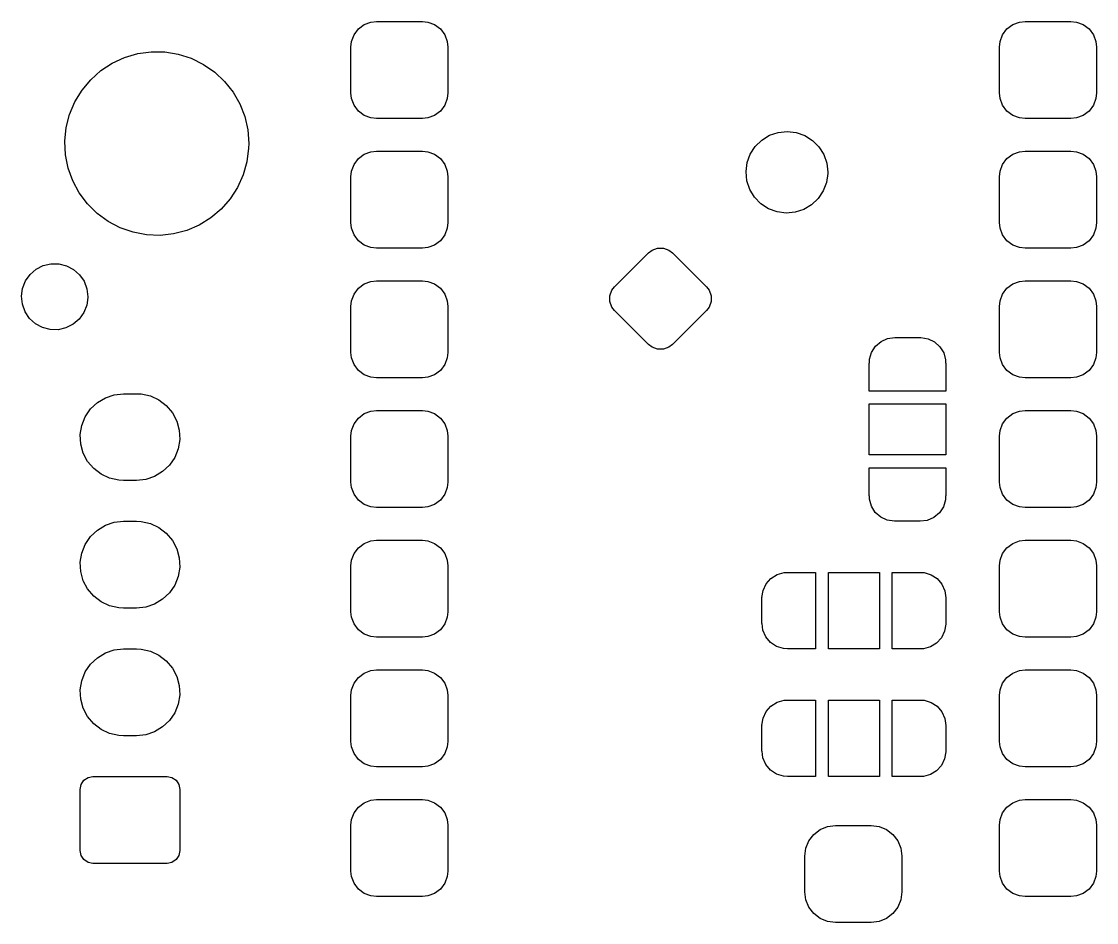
# Model space of a CAD drawing. Extents: x 100.3 to 143.7, y -109.4 to -50.6.
# Drawn here: x 100.35 to 121.4, y -68.26 to -50.61 of the extents above; entities that cross this region are included whole.
import ezdxf

# ---------------------------------------------------------------- set-up
doc = ezdxf.new("R2010")
doc.units = 0
doc.layers.add('BLACK', color=7, linetype='CONTINUOUS')

msp = doc.modelspace()

# ---------------------------------------------------------------- linework, layer by layer
at = {"layer": 'BLACK', "linetype": 'CONTINUOUS'}
for p, q in [((106.946, -50.7564), (107.06, -50.6714)), ((107.06, -50.6714), (107.192, -50.6217)), ((107.192, -50.6217), (107.3, -50.61)), ((107.3, -50.61), (108.2, -50.61)), ((108.2, -50.61), (108.308, -50.6217)), ((108.308, -50.6217), (108.44, -50.6714)), ((108.44, -50.6714), (108.554, -50.7564)), ((119.646, -50.7564), (119.76, -50.6714)), ((119.76, -50.6714), (119.892, -50.6217)), ((119.892, -50.6217), (120, -50.61)), ((120, -50.61), (120.9, -50.61)), ((120.9, -50.61), (121.008, -50.6217)), ((121.008, -50.6217), (121.14, -50.6714)), ((121.14, -50.6714), (121.254, -50.7564)), ((106.812, -51.0024), (106.861, -50.8697)), ((106.861, -50.8697), (106.946, -50.7564)), ((108.554, -50.7564), (108.639, -50.8697)), ((108.639, -50.8697), (108.688, -51.0024)), ((119.512, -51.0024), (119.561, -50.8697)), ((119.561, -50.8697), (119.646, -50.7564)), ((121.254, -50.7564), (121.339, -50.8697)), ((121.339, -50.8697), (121.388, -51.0024)), ((106.8, -51.1097), (106.812, -51.0024)), ((106.8, -52.0103), (106.8, -51.1097)), ((108.688, -51.0024), (108.7, -51.1097)), ((108.7, -51.1097), (108.7, -52.0103)), ((119.5, -51.1097), (119.512, -51.0024)), ((119.5, -52.0103), (119.5, -51.1097)), ((121.388, -51.0024), (121.4, -51.1097)), ((121.4, -51.1097), (121.4, -52.0103)), ((102.127, -51.4257), (102.37, -51.314)), ((102.37, -51.314), (102.626, -51.2393)), ((102.626, -51.2393), (102.89, -51.2034)), ((102.89, -51.2034), (103.157, -51.2069)), ((103.157, -51.2069), (103.42, -51.2497)), ((103.42, -51.2497), (103.674, -51.3311)), ((103.674, -51.3311), (103.914, -51.4491)), ((101.705, -51.7496), (101.904, -51.572)), ((101.904, -51.572), (102.127, -51.4257)), ((103.914, -51.4491), (104.133, -51.6011)), ((101.535, -51.9547), (101.705, -51.7496)), ((104.133, -51.6011), (104.327, -51.7839)), ((101.396, -52.1828), (101.535, -51.9547)), ((104.327, -51.7839), (104.492, -51.9935)), ((104.492, -51.9935), (104.625, -52.2251)), ((101.293, -52.4289), (101.396, -52.1828)), ((106.812, -52.1176), (106.8, -52.0103)), ((106.861, -52.2503), (106.812, -52.1176)), ((108.688, -52.1176), (108.639, -52.2503)), ((108.7, -52.0103), (108.688, -52.1176)), ((119.512, -52.1176), (119.5, -52.0103)), ((119.561, -52.2503), (119.512, -52.1176)), ((121.388, -52.1176), (121.339, -52.2503)), ((121.4, -52.0103), (121.388, -52.1176)), ((104.625, -52.2251), (104.721, -52.4737)), ((106.946, -52.3636), (106.861, -52.2503)), ((107.06, -52.4486), (106.946, -52.3636)), ((108.554, -52.3636), (108.44, -52.4486)), ((108.639, -52.2503), (108.554, -52.3636)), ((119.646, -52.3636), (119.561, -52.2503)), ((119.76, -52.4486), (119.646, -52.3636)), ((121.254, -52.3636), (121.14, -52.4486)), ((121.339, -52.2503), (121.254, -52.3636)), ((101.227, -52.6874), (101.293, -52.4289)), ((104.721, -52.4737), (104.78, -52.7339)), ((107.192, -52.4983), (107.06, -52.4486)), ((107.3, -52.51), (107.192, -52.4983)), ((108.2, -52.51), (107.3, -52.51)), ((108.308, -52.4983), (108.2, -52.51)), ((108.44, -52.4486), (108.308, -52.4983)), ((119.892, -52.4983), (119.76, -52.4486)), ((120, -52.51), (119.892, -52.4983)), ((120.9, -52.51), (120, -52.51)), ((121.008, -52.4983), (120.9, -52.51)), ((121.14, -52.4486), (121.008, -52.4983)), ((101.201, -52.9529), (101.227, -52.6874)), ((104.78, -52.7339), (104.8, -53)), ((114.997, -52.8387), (115.166, -52.7812)), ((115.166, -52.7812), (115.343, -52.7626)), ((115.343, -52.7626), (115.52, -52.7837)), ((115.52, -52.7837), (115.688, -52.8435)), ((101.213, -53.2194), (101.201, -52.9529)), ((104.8, -53), (104.798, -53.0942)), ((114.717, -53.0569), (114.845, -52.9322)), ((114.845, -52.9322), (114.997, -52.8387)), ((115.688, -52.8435), (115.839, -52.9391)), ((115.839, -52.9391), (115.964, -53.0656)), ((101.265, -53.481), (101.213, -53.2194)), ((104.798, -53.0942), (104.764, -53.3589)), ((106.946, -53.2964), (107.06, -53.2114)), ((107.06, -53.2114), (107.192, -53.1617)), ((107.192, -53.1617), (107.3, -53.15)), ((107.3, -53.15), (108.2, -53.15)), ((108.2, -53.15), (108.308, -53.1617)), ((108.308, -53.1617), (108.44, -53.2114)), ((108.44, -53.2114), (108.554, -53.2964)), ((114.56, -53.3744), (114.621, -53.2069)), ((114.621, -53.2069), (114.717, -53.0569)), ((115.964, -53.0656), (116.059, -53.2169)), ((116.059, -53.2169), (116.118, -53.3853)), ((119.646, -53.2964), (119.76, -53.2114)), ((119.76, -53.2114), (119.892, -53.1617)), ((119.892, -53.1617), (120, -53.15)), ((120, -53.15), (120.9, -53.15)), ((120.9, -53.15), (121.008, -53.1617)), ((121.008, -53.1617), (121.14, -53.2114)), ((121.14, -53.2114), (121.254, -53.2964)), ((104.764, -53.3589), (104.691, -53.6156)), ((106.812, -53.5424), (106.861, -53.4097)), ((106.861, -53.4097), (106.946, -53.2964)), ((108.554, -53.2964), (108.639, -53.4097)), ((108.639, -53.4097), (108.688, -53.5424)), ((114.538, -53.5514), (114.56, -53.3744)), ((116.118, -53.3853), (116.137, -53.5626)), ((119.512, -53.5424), (119.561, -53.4097)), ((119.561, -53.4097), (119.646, -53.2964)), ((121.254, -53.2964), (121.339, -53.4097)), ((121.339, -53.4097), (121.388, -53.5424)), ((101.356, -53.7321), (101.265, -53.481)), ((104.691, -53.6156), (104.582, -53.8589)), ((106.8, -53.6497), (106.812, -53.5424)), ((106.8, -54.5503), (106.8, -53.6497)), ((108.688, -53.5424), (108.7, -53.6497)), ((108.7, -53.6497), (108.7, -54.5503)), ((114.555, -53.7289), (114.538, -53.5514)), ((116.137, -53.5849), (116.112, -53.7615)), ((116.137, -53.5626), (116.137, -53.5849)), ((119.5, -53.6497), (119.512, -53.5424)), ((119.5, -54.5503), (119.5, -53.6497)), ((121.388, -53.5424), (121.4, -53.6497)), ((121.4, -53.6497), (121.4, -54.5503)), ((101.482, -53.9671), (101.356, -53.7321)), ((104.582, -53.8589), (104.438, -54.0833)), ((114.611, -53.8981), (114.555, -53.7289)), ((116.112, -53.7615), (116.049, -53.9282)), ((101.642, -54.1809), (101.482, -53.9671)), ((104.438, -54.0833), (104.262, -54.2839)), ((114.704, -54.0507), (114.611, -53.8981)), ((114.827, -54.179), (114.704, -54.0507)), ((115.95, -54.0768), (115.821, -54.1998)), ((116.049, -53.9282), (115.95, -54.0768)), ((101.831, -54.3687), (101.642, -54.1809)), ((104.262, -54.2839), (104.058, -54.4562)), ((114.977, -54.2766), (114.827, -54.179)), ((115.144, -54.3388), (114.977, -54.2766)), ((115.668, -54.2911), (115.498, -54.3462)), ((115.821, -54.1998), (115.668, -54.2911)), ((102.046, -54.5265), (101.831, -54.3687)), ((104.058, -54.4562), (103.831, -54.5966)), ((115.321, -54.3624), (115.144, -54.3388)), ((115.498, -54.3462), (115.321, -54.3624)), ((102.282, -54.6507), (102.046, -54.5265)), ((102.534, -54.7387), (102.282, -54.6507)), ((103.586, -54.7019), (103.328, -54.7699)), ((103.831, -54.5966), (103.586, -54.7019)), ((106.812, -54.6576), (106.8, -54.5503)), ((106.861, -54.7903), (106.812, -54.6576)), ((108.688, -54.6576), (108.639, -54.7903)), ((108.7, -54.5503), (108.688, -54.6576)), ((119.512, -54.6576), (119.5, -54.5503)), ((119.561, -54.7903), (119.512, -54.6576)), ((121.388, -54.6576), (121.339, -54.7903)), ((121.4, -54.5503), (121.388, -54.6576)), ((102.796, -54.7884), (102.534, -54.7387)), ((103.063, -54.7989), (102.796, -54.7884)), ((103.328, -54.7699), (103.063, -54.7989)), ((106.946, -54.9036), (106.861, -54.7903)), ((107.06, -54.9886), (106.946, -54.9036)), ((108.554, -54.9036), (108.44, -54.9886)), ((108.639, -54.7903), (108.554, -54.9036)), ((119.646, -54.9036), (119.561, -54.7903)), ((119.76, -54.9886), (119.646, -54.9036)), ((121.254, -54.9036), (121.14, -54.9886)), ((121.339, -54.7903), (121.254, -54.9036)), ((107.192, -55.0383), (107.06, -54.9886)), ((107.3, -55.05), (107.192, -55.0383)), ((108.2, -55.05), (107.3, -55.05)), ((108.308, -55.0383), (108.2, -55.05)), ((108.44, -54.9886), (108.308, -55.0383)), ((111.964, -55.8044), (112.63, -55.1391)), ((112.63, -55.1391), (112.698, -55.0867)), ((112.698, -55.0867), (112.805, -55.0476)), ((112.805, -55.0476), (112.92, -55.0476)), ((112.92, -55.0476), (113.027, -55.0867)), ((113.027, -55.0867), (113.096, -55.1391)), ((113.096, -55.1391), (113.761, -55.8044)), ((119.892, -55.0383), (119.76, -54.9886)), ((120, -55.05), (119.892, -55.0383)), ((120.9, -55.05), (120, -55.05)), ((121.008, -55.0383), (120.9, -55.05)), ((121.14, -54.9886), (121.008, -55.0383)), ((100.773, -55.3908), (100.925, -55.3543)), ((100.925, -55.3543), (101.081, -55.3551)), ((101.081, -55.3551), (101.233, -55.3932)), ((100.427, -55.6928), (100.517, -55.5651)), ((100.517, -55.5651), (100.635, -55.4624)), ((100.635, -55.4624), (100.773, -55.3908)), ((101.233, -55.3932), (101.371, -55.4663)), ((101.371, -55.4663), (101.488, -55.5701)), ((101.488, -55.5701), (101.576, -55.6989)), ((100.37, -55.8384), (100.427, -55.6928)), ((101.576, -55.6989), (101.631, -55.845)), ((106.946, -55.8364), (107.06, -55.7514)), ((107.06, -55.7514), (107.192, -55.7017)), ((107.192, -55.7017), (107.3, -55.69)), ((107.3, -55.69), (108.2, -55.69)), ((108.2, -55.69), (108.308, -55.7017)), ((108.308, -55.7017), (108.44, -55.7514)), ((108.44, -55.7514), (108.554, -55.8364)), ((119.646, -55.8364), (119.76, -55.7514)), ((119.76, -55.7514), (119.892, -55.7017)), ((119.892, -55.7017), (120, -55.69)), ((120, -55.69), (120.9, -55.69)), ((120.9, -55.69), (121.008, -55.7017)), ((121.008, -55.7017), (121.14, -55.7514)), ((121.14, -55.7514), (121.254, -55.8364)), ((100.35, -55.9932), (100.37, -55.8384)), ((101.631, -55.845), (101.65, -56)), ((106.812, -56.0824), (106.861, -55.9497)), ((106.861, -55.9497), (106.946, -55.8364)), ((108.554, -55.8364), (108.639, -55.9497)), ((108.639, -55.9497), (108.688, -56.0824)), ((111.873, -55.9802), (111.912, -55.8726)), ((111.873, -56.0947), (111.873, -55.9802)), ((111.912, -55.8726), (111.964, -55.8044)), ((113.761, -55.8044), (113.813, -55.8726)), ((113.813, -55.8726), (113.852, -55.9802)), ((113.852, -55.9802), (113.852, -56.0947)), ((119.512, -56.0824), (119.561, -55.9497)), ((119.561, -55.9497), (119.646, -55.8364)), ((121.254, -55.8364), (121.339, -55.9497)), ((121.339, -55.9497), (121.388, -56.0824)), ((100.367, -56.1484), (100.35, -55.9932)), ((100.421, -56.2951), (100.367, -56.1484)), ((101.628, -56.1682), (101.57, -56.3131)), ((101.65, -56.0136), (101.628, -56.1682)), ((101.65, -56), (101.65, -56.0136)), ((106.8, -56.1897), (106.812, -56.0824)), ((106.8, -57.0903), (106.8, -56.1897)), ((108.688, -56.0824), (108.7, -56.1897)), ((108.7, -56.1897), (108.7, -57.0903)), ((111.912, -56.2022), (111.873, -56.0947)), ((111.964, -56.2705), (111.912, -56.2022)), ((113.813, -56.2022), (113.761, -56.2705)), ((113.852, -56.0947), (113.813, -56.2022)), ((119.5, -56.1897), (119.512, -56.0824)), ((119.5, -57.0903), (119.5, -56.1897)), ((121.388, -56.0824), (121.4, -56.1897)), ((121.4, -56.1897), (121.4, -57.0903)), ((100.508, -56.4247), (100.421, -56.2951)), ((101.57, -56.3131), (101.478, -56.44)), ((112.63, -56.9357), (111.964, -56.2705)), ((113.761, -56.2705), (113.096, -56.9357)), ((100.623, -56.5298), (100.508, -56.4247)), ((100.761, -56.6044), (100.623, -56.5298)), ((100.912, -56.644), (100.761, -56.6044)), ((101.22, -56.6116), (101.068, -56.6464)), ((101.36, -56.5414), (101.22, -56.6116)), ((101.478, -56.44), (101.36, -56.5414)), ((101.068, -56.6464), (100.912, -56.644)), ((117.181, -56.8788), (117.31, -56.8201)), ((117.31, -56.8201), (117.45, -56.8)), ((117.45, -56.8), (117.95, -56.8)), ((117.95, -56.8), (117.962, -56.8001)), ((117.962, -56.8001), (118.102, -56.8237)), ((118.102, -56.8237), (118.23, -56.8855)), ((112.698, -56.9881), (112.63, -56.9357)), ((112.805, -57.0273), (112.698, -56.9881)), ((112.92, -57.0273), (112.805, -57.0273)), ((113.027, -56.9881), (112.92, -57.0273)), ((113.096, -56.9357), (113.027, -56.9881)), ((116.996, -57.0903), (117.073, -56.9713)), ((117.073, -56.9713), (117.181, -56.8788)), ((118.23, -56.8855), (118.335, -56.9806)), ((118.335, -56.9806), (118.409, -57.1014)), ((106.812, -57.1976), (106.8, -57.0903)), ((106.861, -57.3303), (106.812, -57.1976)), ((108.688, -57.1976), (108.639, -57.3303)), ((108.7, -57.0903), (108.688, -57.1976)), ((116.955, -57.2261), (116.996, -57.0903)), ((116.955, -57.3), (116.955, -57.2261)), ((118.409, -57.1014), (118.446, -57.2382)), ((118.446, -57.2382), (118.445, -57.3)), ((119.512, -57.1976), (119.5, -57.0903)), ((119.561, -57.3303), (119.512, -57.1976)), ((121.388, -57.1976), (121.339, -57.3303)), ((121.4, -57.0903), (121.388, -57.1976)), ((106.946, -57.4436), (106.861, -57.3303)), ((107.06, -57.5286), (106.946, -57.4436)), ((108.554, -57.4436), (108.44, -57.5286)), ((108.639, -57.3303), (108.554, -57.4436)), ((116.95, -57.85), (116.95, -57.3)), ((116.95, -57.3), (116.955, -57.3)), ((118.445, -57.3), (118.45, -57.3)), ((118.45, -57.3), (118.45, -57.85)), ((119.646, -57.4436), (119.561, -57.3303)), ((119.76, -57.5286), (119.646, -57.4436)), ((121.254, -57.4436), (121.14, -57.5286)), ((121.339, -57.3303), (121.254, -57.4436)), ((107.192, -57.5783), (107.06, -57.5286)), ((107.3, -57.59), (107.192, -57.5783)), ((108.2, -57.59), (107.3, -57.59)), ((108.308, -57.5783), (108.2, -57.59)), ((108.44, -57.5286), (108.308, -57.5783)), ((119.892, -57.5783), (119.76, -57.5286)), ((120, -57.59), (119.892, -57.5783)), ((120.9, -57.59), (120, -57.59)), ((121.008, -57.5783), (120.9, -57.59)), ((121.14, -57.5286), (121.008, -57.5783)), ((118.45, -57.85), (116.95, -57.85)), ((101.703, -58.1991), (101.836, -58.073)), ((101.836, -58.073), (101.993, -57.9784)), ((101.993, -57.9784), (102.167, -57.9198)), ((102.167, -57.9198), (102.35, -57.9)), ((102.35, -57.9), (102.6, -57.9)), ((102.6, -57.9), (102.695, -57.9053)), ((102.695, -57.9053), (102.874, -57.9453)), ((102.874, -57.9453), (103.04, -58.0229)), ((103.04, -58.0229), (103.186, -58.1345)), ((101.599, -58.3509), (101.703, -58.1991)), ((103.186, -58.1345), (103.305, -58.2747)), ((103.305, -58.2747), (103.39, -58.4371)), ((106.946, -58.3764), (107.06, -58.2914)), ((107.06, -58.2914), (107.192, -58.2417)), ((107.192, -58.2417), (107.3, -58.23)), ((107.3, -58.23), (108.2, -58.23)), ((108.2, -58.23), (108.308, -58.2417)), ((108.308, -58.2417), (108.44, -58.2914)), ((108.44, -58.2914), (108.554, -58.3764)), ((116.95, -59.1), (116.95, -58.1)), ((116.95, -58.1), (118.45, -58.1)), ((118.45, -58.1), (118.45, -59.1)), ((119.646, -58.3764), (119.76, -58.2914)), ((119.76, -58.2914), (119.892, -58.2417)), ((119.892, -58.2417), (120, -58.23)), ((120, -58.23), (120.9, -58.23)), ((120.9, -58.23), (121.008, -58.2417)), ((121.008, -58.2417), (121.14, -58.2914)), ((121.14, -58.2914), (121.254, -58.3764)), ((101.531, -58.5214), (101.599, -58.3509)), ((103.39, -58.4371), (103.439, -58.6141)), ((106.812, -58.6224), (106.861, -58.4897)), ((106.861, -58.4897), (106.946, -58.3764)), ((108.554, -58.3764), (108.639, -58.4897)), ((108.639, -58.4897), (108.688, -58.6224)), ((119.512, -58.6224), (119.561, -58.4897)), ((119.561, -58.4897), (119.646, -58.3764)), ((121.254, -58.3764), (121.339, -58.4897)), ((121.339, -58.4897), (121.388, -58.6224)), ((101.501, -58.7026), (101.531, -58.5214)), ((101.511, -58.8859), (101.501, -58.7026)), ((103.439, -58.6141), (103.449, -58.7974)), ((106.8, -58.7297), (106.812, -58.6224)), ((108.688, -58.6224), (108.7, -58.7297)), ((119.5, -58.7297), (119.512, -58.6224)), ((121.388, -58.6224), (121.4, -58.7297)), ((101.56, -59.0629), (101.511, -58.8859)), ((103.449, -58.7974), (103.419, -58.9786)), ((106.8, -59.6303), (106.8, -58.7297)), ((108.7, -58.7297), (108.7, -59.6303)), ((119.5, -59.6303), (119.5, -58.7297)), ((121.4, -58.7297), (121.4, -59.6303)), ((101.645, -59.2253), (101.56, -59.0629)), ((103.351, -59.1491), (103.247, -59.3009)), ((103.419, -58.9786), (103.351, -59.1491)), ((118.45, -59.1), (116.95, -59.1)), ((101.764, -59.3655), (101.645, -59.2253)), ((103.247, -59.3009), (103.114, -59.4271)), ((116.95, -59.9), (116.95, -59.35)), ((116.95, -59.35), (118.45, -59.35)), ((118.45, -59.35), (118.45, -59.9)), ((101.91, -59.4771), (101.764, -59.3655)), ((102.076, -59.5547), (101.91, -59.4771)), ((102.255, -59.5947), (102.076, -59.5547)), ((102.957, -59.5216), (102.783, -59.5802)), ((103.114, -59.4271), (102.957, -59.5216)), ((102.35, -59.6), (102.255, -59.5947)), ((102.6, -59.6), (102.35, -59.6)), ((102.783, -59.5802), (102.6, -59.6)), ((106.812, -59.7376), (106.8, -59.6303)), ((106.861, -59.8703), (106.812, -59.7376)), ((108.688, -59.7376), (108.639, -59.8703)), ((108.7, -59.6303), (108.688, -59.7376)), ((119.512, -59.7376), (119.5, -59.6303)), ((119.561, -59.8703), (119.512, -59.7376)), ((121.388, -59.7376), (121.339, -59.8703)), ((121.4, -59.6303), (121.388, -59.7376)), ((106.946, -59.9836), (106.861, -59.8703)), ((107.06, -60.0686), (106.946, -59.9836)), ((108.554, -59.9836), (108.44, -60.0686)), ((108.639, -59.8703), (108.554, -59.9836)), ((116.955, -59.9), (116.95, -59.9)), ((116.955, -59.9679), (116.955, -59.9)), ((116.994, -60.1042), (116.955, -59.9679)), ((118.444, -59.9799), (118.401, -60.1153)), ((118.445, -59.9), (118.444, -59.9799)), ((118.45, -59.9), (118.445, -59.9)), ((119.646, -59.9836), (119.561, -59.8703)), ((119.76, -60.0686), (119.646, -59.9836)), ((121.254, -59.9836), (121.14, -60.0686)), ((121.339, -59.8703), (121.254, -59.9836)), ((107.192, -60.1183), (107.06, -60.0686)), ((107.3, -60.13), (107.192, -60.1183)), ((108.2, -60.13), (107.3, -60.13)), ((108.308, -60.1183), (108.2, -60.13)), ((108.44, -60.0686), (108.308, -60.1183)), ((117.069, -60.2241), (116.994, -60.1042)), ((118.401, -60.1153), (118.323, -60.2333)), ((119.892, -60.1183), (119.76, -60.0686)), ((120, -60.13), (119.892, -60.1183)), ((120.9, -60.13), (120, -60.13)), ((121.008, -60.1183), (120.9, -60.13)), ((121.14, -60.0686), (121.008, -60.1183)), ((102.167, -60.4198), (102.35, -60.4)), ((102.35, -60.4), (102.6, -60.4)), ((102.6, -60.4), (102.695, -60.4053)), ((102.695, -60.4053), (102.874, -60.4453)), ((117.175, -60.3179), (117.069, -60.2241)), ((117.304, -60.3782), (117.175, -60.3179)), ((117.444, -60.4), (117.304, -60.3782)), ((117.45, -60.3992), (117.444, -60.4)), ((117.45, -60.4), (117.45, -60.3992)), ((117.95, -60.4), (117.45, -60.4)), ((118.084, -60.3816), (117.95, -60.3992)), ((117.95, -60.3992), (117.95, -60.4)), ((118.214, -60.3245), (118.084, -60.3816)), ((118.323, -60.2333), (118.214, -60.3245)), ((101.703, -60.6991), (101.836, -60.573)), ((101.836, -60.573), (101.993, -60.4784)), ((101.993, -60.4784), (102.167, -60.4198)), ((102.874, -60.4453), (103.04, -60.5229)), ((103.04, -60.5229), (103.186, -60.6345)), ((101.599, -60.8509), (101.703, -60.6991)), ((103.186, -60.6345), (103.305, -60.7747)), ((103.305, -60.7747), (103.39, -60.9371)), ((106.946, -60.9164), (107.06, -60.8314)), ((107.06, -60.8314), (107.192, -60.7817)), ((107.192, -60.7817), (107.3, -60.77)), ((107.3, -60.77), (108.2, -60.77)), ((108.2, -60.77), (108.308, -60.7817)), ((108.308, -60.7817), (108.44, -60.8314)), ((108.44, -60.8314), (108.554, -60.9164)), ((119.646, -60.9164), (119.76, -60.8314)), ((119.76, -60.8314), (119.892, -60.7817)), ((119.892, -60.7817), (120, -60.77)), ((120, -60.77), (120.9, -60.77)), ((120.9, -60.77), (121.008, -60.7817)), ((121.008, -60.7817), (121.14, -60.8314)), ((121.14, -60.8314), (121.254, -60.9164)), ((101.501, -61.2026), (101.531, -61.0214)), ((101.531, -61.0214), (101.599, -60.8509)), ((103.39, -60.9371), (103.439, -61.1141)), ((106.812, -61.1624), (106.861, -61.0297)), ((106.861, -61.0297), (106.946, -60.9164)), ((108.554, -60.9164), (108.639, -61.0297)), ((108.639, -61.0297), (108.688, -61.1624)), ((119.512, -61.1624), (119.561, -61.0297)), ((119.561, -61.0297), (119.646, -60.9164)), ((121.254, -60.9164), (121.339, -61.0297)), ((121.339, -61.0297), (121.388, -61.1624)), ((101.511, -61.3859), (101.501, -61.2026)), ((103.439, -61.1141), (103.449, -61.2974)), ((106.8, -61.2697), (106.812, -61.1624)), ((108.688, -61.1624), (108.7, -61.2697)), ((119.5, -61.2697), (119.512, -61.1624)), ((121.388, -61.1624), (121.4, -61.2697)), ((101.56, -61.5629), (101.511, -61.3859)), ((103.449, -61.2974), (103.419, -61.4786)), ((106.8, -62.1703), (106.8, -61.2697)), ((108.7, -61.2697), (108.7, -62.1703)), ((115.026, -61.5192), (115.146, -61.4436)), ((115.146, -61.4436), (115.282, -61.4046)), ((115.282, -61.4046), (115.35, -61.405)), ((115.35, -61.405), (115.35, -61.4)), ((115.35, -61.4), (115.9, -61.4)), ((115.9, -61.4), (115.9, -62.9)), ((116.15, -62.9), (116.15, -61.4)), ((116.15, -61.4), (117.15, -61.4)), ((117.15, -61.4), (117.15, -62.9)), ((117.4, -62.9), (117.4, -61.4)), ((117.4, -61.4), (117.95, -61.4)), ((117.95, -61.4), (117.95, -61.405)), ((117.95, -61.405), (118.024, -61.4055)), ((118.024, -61.4055), (118.16, -61.4461)), ((118.16, -61.4461), (118.279, -61.5232)), ((119.5, -62.1703), (119.5, -61.2697)), ((121.4, -61.2697), (121.4, -62.1703)), ((101.645, -61.7253), (101.56, -61.5629)), ((103.351, -61.6491), (103.247, -61.8009)), ((103.419, -61.4786), (103.351, -61.6491)), ((114.872, -61.7538), (114.932, -61.6255)), ((114.932, -61.6255), (115.026, -61.5192)), ((118.279, -61.5232), (118.371, -61.6306)), ((118.371, -61.6306), (118.43, -61.7597)), ((101.764, -61.8655), (101.645, -61.7253)), ((101.91, -61.9771), (101.764, -61.8655)), ((103.247, -61.8009), (103.114, -61.9271)), ((114.85, -61.8939), (114.872, -61.7538)), ((118.43, -61.7597), (118.45, -61.9)), ((102.076, -62.0547), (101.91, -61.9771)), ((102.255, -62.0947), (102.076, -62.0547)), ((102.35, -62.1), (102.255, -62.0947)), ((102.783, -62.0802), (102.6, -62.1)), ((102.957, -62.0216), (102.783, -62.0802)), ((103.114, -61.9271), (102.957, -62.0216)), ((114.851, -61.9), (114.85, -61.8939)), ((114.85, -62.4), (114.85, -61.9)), ((114.85, -61.9), (114.851, -61.9)), ((118.45, -61.9), (118.45, -62.4)), ((102.6, -62.1), (102.35, -62.1)), ((106.812, -62.2776), (106.8, -62.1703)), ((106.861, -62.4103), (106.812, -62.2776)), ((108.688, -62.2776), (108.639, -62.4103)), ((108.7, -62.1703), (108.688, -62.2776)), ((119.512, -62.2776), (119.5, -62.1703)), ((119.561, -62.4103), (119.512, -62.2776)), ((121.388, -62.2776), (121.339, -62.4103)), ((121.4, -62.1703), (121.388, -62.2776)), ((106.946, -62.5236), (106.861, -62.4103)), ((108.639, -62.4103), (108.554, -62.5236)), ((114.851, -62.4), (114.85, -62.4)), ((114.868, -62.5345), (114.851, -62.4)), ((118.45, -62.4122), (118.426, -62.552)), ((118.45, -62.4), (118.45, -62.4122)), ((119.646, -62.5236), (119.561, -62.4103)), ((121.339, -62.4103), (121.254, -62.5236)), ((107.06, -62.6086), (106.946, -62.5236)), ((107.192, -62.6583), (107.06, -62.6086)), ((107.3, -62.67), (107.192, -62.6583)), ((108.2, -62.67), (107.3, -62.67)), ((108.308, -62.6583), (108.2, -62.67)), ((108.44, -62.6086), (108.308, -62.6583)), ((108.554, -62.5236), (108.44, -62.6086)), ((114.926, -62.6642), (114.868, -62.5345)), ((115.017, -62.7727), (114.926, -62.6642)), ((118.365, -62.6796), (118.269, -62.7847)), ((118.426, -62.552), (118.365, -62.6796)), ((119.76, -62.6086), (119.646, -62.5236)), ((119.892, -62.6583), (119.76, -62.6086)), ((120, -62.67), (119.892, -62.6583)), ((120.9, -62.67), (120, -62.67)), ((121.008, -62.6583), (120.9, -62.67)), ((121.14, -62.6086), (121.008, -62.6583)), ((121.254, -62.5236), (121.14, -62.6086)), ((101.993, -62.9784), (102.167, -62.9198)), ((102.167, -62.9198), (102.35, -62.9)), ((102.35, -62.9), (102.6, -62.9)), ((102.6, -62.9), (102.695, -62.9053)), ((102.695, -62.9053), (102.874, -62.9453)), ((115.135, -62.8513), (115.017, -62.7727)), ((115.27, -62.8936), (115.135, -62.8513)), ((115.35, -62.895), (115.27, -62.8936)), ((115.35, -62.9), (115.35, -62.895)), ((115.9, -62.9), (115.35, -62.9)), ((117.15, -62.9), (116.15, -62.9)), ((117.95, -62.9), (117.4, -62.9)), ((118.012, -62.8962), (117.95, -62.895)), ((117.95, -62.895), (117.95, -62.9)), ((118.149, -62.8589), (118.012, -62.8962)), ((118.269, -62.7847), (118.149, -62.8589)), ((101.703, -63.1991), (101.836, -63.073)), ((101.836, -63.073), (101.993, -62.9784)), ((102.874, -62.9453), (103.04, -63.0229)), ((103.04, -63.0229), (103.186, -63.1345)), ((103.186, -63.1345), (103.305, -63.2747)), ((101.531, -63.5214), (101.599, -63.3509)), ((101.599, -63.3509), (101.703, -63.1991)), ((103.305, -63.2747), (103.39, -63.4371)), ((107.06, -63.3714), (107.192, -63.3217)), ((107.192, -63.3217), (107.3, -63.31)), ((107.3, -63.31), (108.2, -63.31)), ((108.2, -63.31), (108.308, -63.3217)), ((108.308, -63.3217), (108.44, -63.3714)), ((119.76, -63.3714), (119.892, -63.3217)), ((119.892, -63.3217), (120, -63.31)), ((120, -63.31), (120.9, -63.31)), ((120.9, -63.31), (121.008, -63.3217)), ((121.008, -63.3217), (121.14, -63.3714)), ((101.501, -63.7026), (101.531, -63.5214)), ((103.39, -63.4371), (103.439, -63.6141)), ((106.812, -63.7024), (106.861, -63.5697)), ((106.861, -63.5697), (106.946, -63.4564)), ((106.946, -63.4564), (107.06, -63.3714)), ((108.44, -63.3714), (108.554, -63.4564)), ((108.554, -63.4564), (108.639, -63.5697)), ((108.639, -63.5697), (108.688, -63.7024)), ((119.512, -63.7024), (119.561, -63.5697)), ((119.561, -63.5697), (119.646, -63.4564)), ((119.646, -63.4564), (119.76, -63.3714)), ((121.14, -63.3714), (121.254, -63.4564)), ((121.254, -63.4564), (121.339, -63.5697)), ((121.339, -63.5697), (121.388, -63.7024)), ((101.511, -63.8859), (101.501, -63.7026)), ((103.439, -63.6141), (103.449, -63.7974)), ((106.8, -63.8097), (106.812, -63.7024)), ((108.688, -63.7024), (108.7, -63.8097)), ((119.5, -63.8097), (119.512, -63.7024)), ((121.388, -63.7024), (121.4, -63.8097)), ((101.56, -64.0629), (101.511, -63.8859)), ((103.419, -63.9786), (103.351, -64.1491)), ((103.449, -63.7974), (103.419, -63.9786)), ((106.8, -64.7103), (106.8, -63.8097)), ((108.7, -63.8097), (108.7, -64.7103)), ((115.026, -64.0192), (115.146, -63.9436)), ((115.146, -63.9436), (115.282, -63.9046)), ((115.282, -63.9046), (115.35, -63.905)), ((115.35, -63.905), (115.35, -63.9)), ((115.35, -63.9), (115.9, -63.9)), ((115.9, -63.9), (115.9, -65.4)), ((116.15, -65.4), (116.15, -63.9)), ((116.15, -63.9), (117.15, -63.9)), ((117.15, -63.9), (117.15, -65.4)), ((117.4, -65.4), (117.4, -63.9)), ((117.4, -63.9), (117.95, -63.9)), ((117.95, -63.9), (117.95, -63.905)), ((117.95, -63.905), (118.024, -63.9055)), ((118.024, -63.9055), (118.16, -63.9461)), ((118.16, -63.9461), (118.279, -64.0232)), ((119.5, -64.7103), (119.5, -63.8097)), ((121.4, -63.8097), (121.4, -64.7103)), ((101.645, -64.2253), (101.56, -64.0629)), ((103.351, -64.1491), (103.247, -64.3009)), ((114.872, -64.2538), (114.932, -64.1255)), ((114.932, -64.1255), (115.026, -64.0192)), ((118.279, -64.0232), (118.371, -64.1306)), ((118.371, -64.1306), (118.43, -64.2597)), ((101.764, -64.3655), (101.645, -64.2253)), ((101.91, -64.4771), (101.764, -64.3655)), ((103.247, -64.3009), (103.114, -64.4271)), ((114.85, -64.3939), (114.872, -64.2538)), ((114.851, -64.4), (114.85, -64.3939)), ((114.85, -64.9), (114.85, -64.4)), ((114.85, -64.4), (114.851, -64.4)), ((118.43, -64.2597), (118.45, -64.4)), ((118.45, -64.4), (118.45, -64.9)), ((102.076, -64.5547), (101.91, -64.4771)), ((102.255, -64.5947), (102.076, -64.5547)), ((102.35, -64.6), (102.255, -64.5947)), ((102.6, -64.6), (102.35, -64.6)), ((102.783, -64.5802), (102.6, -64.6)), ((102.957, -64.5216), (102.783, -64.5802)), ((103.114, -64.4271), (102.957, -64.5216)), ((106.812, -64.8176), (106.8, -64.7103)), ((106.861, -64.9503), (106.812, -64.8176)), ((108.688, -64.8176), (108.639, -64.9503)), ((108.7, -64.7103), (108.688, -64.8176)), ((119.512, -64.8176), (119.5, -64.7103)), ((119.561, -64.9503), (119.512, -64.8176)), ((121.388, -64.8176), (121.339, -64.9503)), ((121.4, -64.7103), (121.388, -64.8176)), ((106.946, -65.0636), (106.861, -64.9503)), ((108.639, -64.9503), (108.554, -65.0636)), ((114.851, -64.9), (114.85, -64.9)), ((114.868, -65.0345), (114.851, -64.9)), ((114.926, -65.1642), (114.868, -65.0345)), ((118.45, -64.9122), (118.426, -65.052)), ((118.45, -64.9), (118.45, -64.9122)), ((119.646, -65.0636), (119.561, -64.9503)), ((121.339, -64.9503), (121.254, -65.0636)), ((107.06, -65.1486), (106.946, -65.0636)), ((107.192, -65.1983), (107.06, -65.1486)), ((107.3, -65.21), (107.192, -65.1983)), ((108.2, -65.21), (107.3, -65.21)), ((108.308, -65.1983), (108.2, -65.21)), ((108.44, -65.1486), (108.308, -65.1983)), ((108.554, -65.0636), (108.44, -65.1486)), ((115.017, -65.2727), (114.926, -65.1642)), ((118.365, -65.1796), (118.269, -65.2847)), ((118.426, -65.052), (118.365, -65.1796)), ((119.76, -65.1486), (119.646, -65.0636)), ((119.892, -65.1983), (119.76, -65.1486)), ((120, -65.21), (119.892, -65.1983)), ((120.9, -65.21), (120, -65.21)), ((121.008, -65.1983), (120.9, -65.21)), ((121.14, -65.1486), (121.008, -65.1983)), ((121.254, -65.0636), (121.14, -65.1486)), ((101.573, -65.4732), (101.654, -65.419)), ((101.654, -65.419), (101.75, -65.4)), ((101.75, -65.4), (103.2, -65.4)), ((103.2, -65.4), (103.296, -65.419)), ((103.296, -65.419), (103.377, -65.4732)), ((115.135, -65.3513), (115.017, -65.2727)), ((115.27, -65.3936), (115.135, -65.3513)), ((115.35, -65.395), (115.27, -65.3936)), ((115.35, -65.4), (115.35, -65.395)), ((115.9, -65.4), (115.35, -65.4)), ((117.15, -65.4), (116.15, -65.4)), ((117.95, -65.4), (117.4, -65.4)), ((118.012, -65.3962), (117.95, -65.395)), ((117.95, -65.395), (117.95, -65.4)), ((118.149, -65.3589), (118.012, -65.3962)), ((118.269, -65.2847), (118.149, -65.3589)), ((101.5, -65.65), (101.519, -65.5543)), ((101.5, -66.85), (101.5, -65.65)), ((101.519, -65.5543), (101.573, -65.4732)), ((103.377, -65.4732), (103.431, -65.5543)), ((103.431, -65.5543), (103.45, -65.65)), ((103.45, -65.65), (103.45, -66.85)), ((107.06, -65.9114), (107.192, -65.8617)), ((107.192, -65.8617), (107.3, -65.85)), ((107.3, -65.85), (108.2, -65.85)), ((108.2, -65.85), (108.308, -65.8617)), ((108.308, -65.8617), (108.44, -65.9114)), ((119.76, -65.9114), (119.892, -65.8617)), ((119.892, -65.8617), (120, -65.85)), ((120, -65.85), (120.9, -65.85)), ((120.9, -65.85), (121.008, -65.8617)), ((121.008, -65.8617), (121.14, -65.9114)), ((106.861, -66.1097), (106.946, -65.9964)), ((106.946, -65.9964), (107.06, -65.9114)), ((108.44, -65.9114), (108.554, -65.9964)), ((108.554, -65.9964), (108.639, -66.1097)), ((119.561, -66.1097), (119.646, -65.9964)), ((119.646, -65.9964), (119.76, -65.9114)), ((121.14, -65.9114), (121.254, -65.9964)), ((121.254, -65.9964), (121.339, -66.1097)), ((106.8, -66.3497), (106.812, -66.2424)), ((106.812, -66.2424), (106.861, -66.1097)), ((108.639, -66.1097), (108.688, -66.2424)), ((108.688, -66.2424), (108.7, -66.3497)), ((119.5, -66.3497), (119.512, -66.2424)), ((119.512, -66.2424), (119.561, -66.1097)), ((121.339, -66.1097), (121.388, -66.2424)), ((121.388, -66.2424), (121.4, -66.3497)), ((106.8, -67.2503), (106.8, -66.3497)), ((108.7, -66.3497), (108.7, -67.2503)), ((115.866, -66.5339), (115.99, -66.4384)), ((115.99, -66.4384), (116.135, -66.3785)), ((116.135, -66.3785), (116.29, -66.358)), ((116.29, -66.358), (116.99, -66.358)), ((116.99, -66.358), (117.145, -66.3785)), ((117.145, -66.3785), (117.29, -66.4384)), ((117.29, -66.4384), (117.414, -66.5339)), ((119.5, -67.2503), (119.5, -66.3497)), ((121.4, -66.3497), (121.4, -67.2503)), ((115.71, -66.803), (115.77, -66.6582)), ((115.77, -66.6582), (115.866, -66.5339)), ((117.414, -66.5339), (117.51, -66.6582)), ((117.51, -66.6582), (117.57, -66.803)), ((101.519, -66.9457), (101.5, -66.85)), ((103.45, -66.85), (103.431, -66.9457)), ((115.69, -66.9584), (115.71, -66.803)), ((117.57, -66.803), (117.59, -66.9584)), ((101.573, -67.0268), (101.519, -66.9457)), ((101.654, -67.081), (101.573, -67.0268)), ((101.75, -67.1), (101.654, -67.081)), ((103.2, -67.1), (101.75, -67.1)), ((103.296, -67.081), (103.2, -67.1)), ((103.377, -67.0268), (103.296, -67.081)), ((103.431, -66.9457), (103.377, -67.0268)), ((115.69, -67.6576), (115.69, -66.9584)), ((117.59, -66.9584), (117.59, -67.6576)), ((106.812, -67.3576), (106.8, -67.2503)), ((106.861, -67.4903), (106.812, -67.3576)), ((108.688, -67.3576), (108.639, -67.4903)), ((108.7, -67.2503), (108.688, -67.3576)), ((119.512, -67.3576), (119.5, -67.2503)), ((119.561, -67.4903), (119.512, -67.3576)), ((121.388, -67.3576), (121.339, -67.4903)), ((121.4, -67.2503), (121.388, -67.3576)), ((106.946, -67.6036), (106.861, -67.4903)), ((108.639, -67.4903), (108.554, -67.6036)), ((119.646, -67.6036), (119.561, -67.4903)), ((121.339, -67.4903), (121.254, -67.6036)), ((107.06, -67.6886), (106.946, -67.6036)), ((107.192, -67.7383), (107.06, -67.6886)), ((107.3, -67.75), (107.192, -67.7383)), ((108.2, -67.75), (107.3, -67.75)), ((108.308, -67.7383), (108.2, -67.75)), ((108.44, -67.6886), (108.308, -67.7383)), ((108.554, -67.6036), (108.44, -67.6886)), ((115.71, -67.813), (115.69, -67.6576)), ((117.59, -67.6576), (117.57, -67.813)), ((119.76, -67.6886), (119.646, -67.6036)), ((119.892, -67.7383), (119.76, -67.6886)), ((120, -67.75), (119.892, -67.7383)), ((120.9, -67.75), (120, -67.75)), ((121.008, -67.7383), (120.9, -67.75)), ((121.14, -67.6886), (121.008, -67.7383)), ((121.254, -67.6036), (121.14, -67.6886)), ((115.77, -67.9578), (115.71, -67.813)), ((115.866, -68.0821), (115.77, -67.9578)), ((117.51, -67.9578), (117.414, -68.0821)), ((117.57, -67.813), (117.51, -67.9578)), ((115.99, -68.1776), (115.866, -68.0821)), ((116.135, -68.2375), (115.99, -68.1776)), ((117.29, -68.1776), (117.145, -68.2375)), ((117.414, -68.0821), (117.29, -68.1776)), ((116.29, -68.258), (116.135, -68.2375)), ((116.99, -68.258), (116.29, -68.258)), ((117.145, -68.2375), (116.99, -68.258))]:
    msp.add_line(p, q, dxfattribs=at)

doc.saveas('drawing.dxf')
